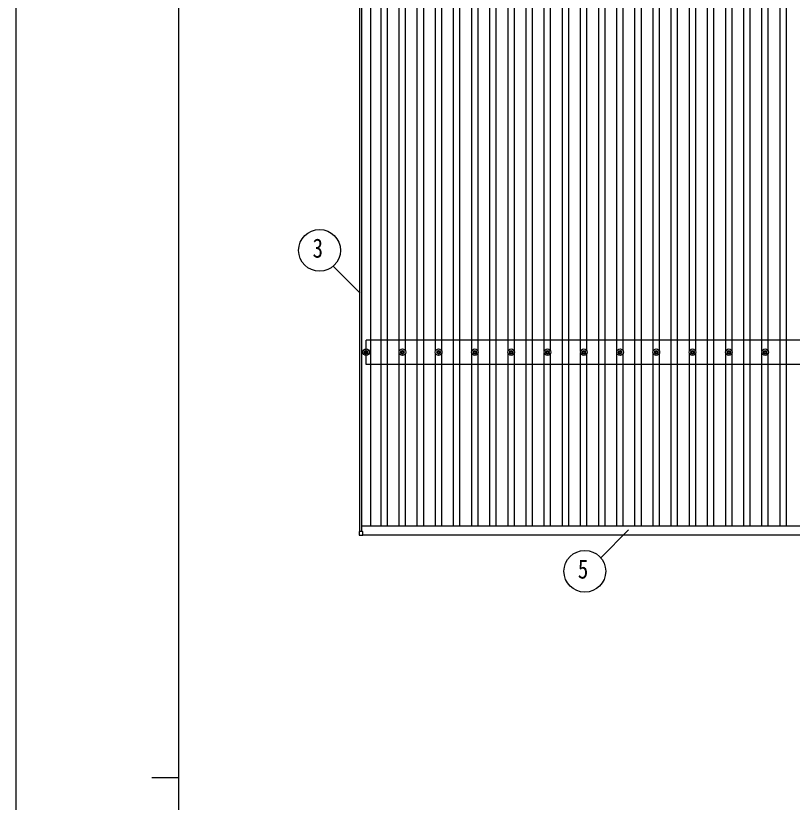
# Model space of a CAD drawing. Units: millimetres, scale not verified. Extents: x -12615 to 12615, y -8910 to 8910.
# Drawn here: x -12615 to -8334, y 239 to 4575 of the extents above; entities that cross this region are included whole.
import ezdxf
from ezdxf.enums import TextEntityAlignment as Align

# ---------------------------------------------------------------- set-up
doc = ezdxf.new("R2010")
doc.units = ezdxf.units.MM
doc.header["$LTSCALE"] = 40
for name, color, linetype in [('0-4_YKK_13', 4, 'Continuous'), ('0-5_YKK_A1', 4, 'Continuous'), ('0-6_YKK_D', 6, 'Continuous'), ('0-7_YKK_ZWAK', 7, 'Continuous')]:
    doc.layers.add(name, color=color, linetype=linetype)
doc.styles.add('ＭＳ ゴシック', font='')
doc.styles.get('ＭＳ ゴシック').set_extended_font_data('MS Gothic')

msp = doc.modelspace()

# ---------------------------------------------------------------- linework, layer by layer
at = {"layer": '0-4_YKK_13'}
for p, q in [((-10693.44, 2721.59), (-10689.02, 2721.59)), ((-10693.44, 2718.09), (-10689.02, 2718.09)), ((-10685.19, 2729.83), (-10685.19, 2725.42)), ((-10685.19, 2714.25), (-10685.19, 2709.84)), ((-10681.69, 2729.83), (-10681.69, 2725.42)), ((-10681.69, 2714.25), (-10681.69, 2709.84)), ((-10677.86, 2721.59), (-10673.44, 2721.59)), ((-10677.86, 2718.09), (-10673.44, 2718.09)), ((-10493.44, 2721.59), (-10489.02, 2721.59)), ((-10493.44, 2718.09), (-10489.02, 2718.09)), ((-10485.19, 2729.83), (-10485.19, 2725.42)), ((-10485.19, 2714.25), (-10485.19, 2709.84)), ((-10481.69, 2729.83), (-10481.69, 2725.42)), ((-10481.69, 2714.25), (-10481.69, 2709.84)), ((-10477.86, 2721.59), (-10473.44, 2721.59)), ((-10477.86, 2718.09), (-10473.44, 2718.09)), ((-10293.44, 2721.59), (-10289.02, 2721.59)), ((-10293.44, 2718.09), (-10289.02, 2718.09)), ((-10285.19, 2729.83), (-10285.19, 2725.42)), ((-10285.19, 2714.25), (-10285.19, 2709.84)), ((-10281.69, 2729.83), (-10281.69, 2725.42)), ((-10281.69, 2714.25), (-10281.69, 2709.84)), ((-10277.86, 2721.59), (-10273.44, 2721.59)), ((-10277.86, 2718.09), (-10273.44, 2718.09)), ((-10093.44, 2721.59), (-10089.02, 2721.59)), ((-10093.44, 2718.09), (-10089.02, 2718.09)), ((-10085.19, 2729.83), (-10085.19, 2725.42)), ((-10085.19, 2714.25), (-10085.19, 2709.84)), ((-10081.69, 2729.83), (-10081.69, 2725.42)), ((-10081.69, 2714.25), (-10081.69, 2709.84)), ((-10077.86, 2721.59), (-10073.44, 2721.59)), ((-10077.86, 2718.09), (-10073.44, 2718.09)), ((-9893.44, 2721.59), (-9889.02, 2721.59)), ((-9893.44, 2718.09), (-9889.02, 2718.09)), ((-9885.19, 2729.83), (-9885.19, 2725.42)), ((-9885.19, 2714.25), (-9885.19, 2709.84)), ((-9881.69, 2729.83), (-9881.69, 2725.42)), ((-9881.69, 2714.25), (-9881.69, 2709.84)), ((-9877.86, 2721.59), (-9873.44, 2721.59)), ((-9877.86, 2718.09), (-9873.44, 2718.09)), ((-9693.44, 2721.59), (-9689.02, 2721.59)), ((-9693.44, 2718.09), (-9689.02, 2718.09)), ((-9685.19, 2729.83), (-9685.19, 2725.42)), ((-9685.19, 2714.25), (-9685.19, 2709.84)), ((-9681.69, 2729.83), (-9681.69, 2725.42)), ((-9681.69, 2714.25), (-9681.69, 2709.84)), ((-9677.86, 2721.59), (-9673.44, 2721.59)), ((-9677.86, 2718.09), (-9673.44, 2718.09)), ((-9493.44, 2721.59), (-9489.02, 2721.59)), ((-9493.44, 2718.09), (-9489.02, 2718.09)), ((-9485.19, 2729.83), (-9485.19, 2725.42)), ((-9485.19, 2714.25), (-9485.19, 2709.84)), ((-9481.69, 2729.83), (-9481.69, 2725.42)), ((-9481.69, 2714.25), (-9481.69, 2709.84)), ((-9477.86, 2721.59), (-9473.44, 2721.59)), ((-9477.86, 2718.09), (-9473.44, 2718.09)), ((-9293.44, 2721.59), (-9289.02, 2721.59)), ((-9293.44, 2718.09), (-9289.02, 2718.09)), ((-9285.19, 2729.83), (-9285.19, 2725.42)), ((-9285.19, 2714.25), (-9285.19, 2709.84)), ((-9281.69, 2729.83), (-9281.69, 2725.42)), ((-9281.69, 2714.25), (-9281.69, 2709.84)), ((-9277.86, 2721.59), (-9273.44, 2721.59)), ((-9277.86, 2718.09), (-9273.44, 2718.09)), ((-9093.44, 2721.59), (-9089.02, 2721.59)), ((-9093.44, 2718.09), (-9089.02, 2718.09)), ((-9085.19, 2729.83), (-9085.19, 2725.42)), ((-9085.19, 2714.25), (-9085.19, 2709.84)), ((-9081.69, 2729.83), (-9081.69, 2725.42)), ((-9081.69, 2714.25), (-9081.69, 2709.84)), ((-9077.86, 2721.59), (-9073.44, 2721.59)), ((-9077.86, 2718.09), (-9073.44, 2718.09)), ((-8893.44, 2721.59), (-8889.02, 2721.59)), ((-8893.44, 2718.09), (-8889.02, 2718.09)), ((-8885.19, 2729.83), (-8885.19, 2725.42)), ((-8885.19, 2714.25), (-8885.19, 2709.84)), ((-8881.69, 2729.83), (-8881.69, 2725.42)), ((-8881.69, 2714.25), (-8881.69, 2709.84)), ((-8877.86, 2721.59), (-8873.44, 2721.59)), ((-8877.86, 2718.09), (-8873.44, 2718.09)), ((-8693.44, 2721.59), (-8689.02, 2721.59)), ((-8693.44, 2718.09), (-8689.02, 2718.09)), ((-8685.19, 2729.83), (-8685.19, 2725.42)), ((-8685.19, 2714.25), (-8685.19, 2709.84)), ((-8681.69, 2729.83), (-8681.69, 2725.42)), ((-8681.69, 2714.25), (-8681.69, 2709.84)), ((-8677.86, 2721.59), (-8673.44, 2721.59)), ((-8677.86, 2718.09), (-8673.44, 2718.09)), ((-8493.44, 2721.59), (-8489.02, 2721.59)), ((-8493.44, 2718.09), (-8489.02, 2718.09)), ((-8485.19, 2729.83), (-8485.19, 2725.42)), ((-8485.19, 2714.25), (-8485.19, 2709.84)), ((-8481.69, 2729.83), (-8481.69, 2725.42)), ((-8481.69, 2714.25), (-8481.69, 2709.84)), ((-8477.86, 2721.59), (-8473.44, 2721.59)), ((-8477.86, 2718.09), (-8473.44, 2718.09)), ((-10721.74, 1729.83), (-10721.74, 1711.83)), ((-10702.74, 1730.83), (-10720.74, 1730.83)), ((-10720.74, 1710.83), (-10702.74, 1710.83)), ((-10701.74, 1711.83), (-10701.74, 1729.83))]:
    msp.add_line(p, q, dxfattribs=at)
for centre, radius in [((-10683.44, 2719.84), 18.25), ((-10483.44, 2719.84), 18.25), ((-10283.44, 2719.84), 18.25), ((-10083.44, 2719.84), 18.25), ((-9883.44, 2719.84), 18.25), ((-9683.44, 2719.84), 18.25), ((-9483.44, 2719.84), 18.25), ((-9283.44, 2719.84), 18.25), ((-9083.44, 2719.84), 18.25), ((-8883.44, 2719.84), 18.25), ((-8683.44, 2719.84), 18.25), ((-8483.44, 2719.84), 18.25), ((-10683.44, 2719.84), 10.15), ((-10683.44, 2719.84), 5.85), ((-10683.44, 2719.84), 5.25), ((-10483.44, 2719.84), 10.15), ((-10483.44, 2719.84), 5.85), ((-10483.44, 2719.84), 5.25), ((-10283.44, 2719.84), 10.15), ((-10283.44, 2719.84), 5.85), ((-10283.44, 2719.84), 5.25), ((-10083.44, 2719.84), 10.15), ((-10083.44, 2719.84), 5.85), ((-10083.44, 2719.84), 5.25), ((-9883.44, 2719.84), 10.15), ((-9883.44, 2719.84), 5.85), ((-9883.44, 2719.84), 5.25), ((-9683.44, 2719.84), 10.15), ((-9683.44, 2719.84), 5.85), ((-9683.44, 2719.84), 5.25), ((-9483.44, 2719.84), 10.15), ((-9483.44, 2719.84), 5.85), ((-9483.44, 2719.84), 5.25), ((-9283.44, 2719.84), 10.15), ((-9283.44, 2719.84), 5.85), ((-9283.44, 2719.84), 5.25), ((-9083.44, 2719.84), 10.15), ((-9083.44, 2719.84), 5.85), ((-9083.44, 2719.84), 5.25), ((-8883.44, 2719.84), 10.15), ((-8883.44, 2719.84), 5.85), ((-8883.44, 2719.84), 5.25), ((-8683.44, 2719.84), 10.15), ((-8683.44, 2719.84), 5.85), ((-8683.44, 2719.84), 5.25), ((-8483.44, 2719.84), 10.15), ((-8483.44, 2719.84), 5.85), ((-8483.44, 2719.84), 5.25)]:
    msp.add_circle(centre, radius, dxfattribs=at)
for centre, start, end in [((-10720.74, 1729.83), 90, 180), ((-10720.74, 1711.83), 180, 270), ((-10702.74, 1729.83), 0, 90), ((-10702.74, 1711.83), 270, 0)]:
    msp.add_arc(centre, 1, start, end, dxfattribs=at)
at = {"layer": '0-5_YKK_A1'}
for p, q in [((-10718.44, 1730.8), (-10718.44, 6697.47)), ((-10706.44, 1730.8), (-10706.44, 6697.47)), ((-10656.94, 1762.12), (-10656.94, 6671.38)), ((-10600.94, 1762.12), (-10600.94, 6671.38)), ((-10565.94, 1762.12), (-10565.94, 6671.38)), ((-10400.94, 1762.12), (-10400.94, 6671.38)), ((-10365.94, 1762.12), (-10365.94, 6671.38)), ((-10200.94, 1762.12), (-10200.94, 6671.38)), ((-10165.94, 1762.12), (-10165.94, 6671.38)), ((-10000.94, 1762.12), (-10000.94, 6671.38)), ((-9965.94, 1762.12), (-9965.94, 6671.38)), ((-9800.94, 1762.12), (-9800.94, 6671.38)), ((-9765.94, 1762.12), (-9765.94, 6671.38)), ((-9600.94, 1762.12), (-9600.94, 6671.38)), ((-9565.94, 1762.12), (-9565.94, 6671.38)), ((-9400.94, 1762.12), (-9400.94, 6671.38)), ((-9365.94, 1762.12), (-9365.94, 6671.38)), ((-9200.94, 1762.12), (-9200.94, 6671.38)), ((-9165.94, 1762.12), (-9165.94, 6671.38)), ((-9000.94, 1762.12), (-9000.94, 6671.38)), ((-8965.94, 1762.12), (-8965.94, 6671.38)), ((-8800.94, 1762.12), (-8800.94, 6671.38)), ((-8765.94, 1762.12), (-8765.94, 6671.38)), ((-8600.94, 1762.12), (-8600.94, 6671.38)), ((-8565.94, 1762.12), (-8565.94, 6671.38)), ((-8400.94, 1762.12), (-8400.94, 6671.38)), ((-8365.94, 1762.12), (-8365.94, 6671.38)), ((-10500.94, 2725.01), (-10500.94, 5714.66)), ((-10465.94, 2725.01), (-10465.94, 5714.66)), ((-10300.94, 2725.01), (-10300.94, 5714.66)), ((-10265.94, 2725.01), (-10265.94, 5714.66)), ((-10100.94, 2725.01), (-10100.94, 5714.66)), ((-10065.94, 2725.01), (-10065.94, 5714.66)), ((-9900.94, 2725.01), (-9900.94, 5714.66)), ((-9865.94, 2725.01), (-9865.94, 5714.66)), ((-9700.94, 2725.01), (-9700.94, 5714.66)), ((-9665.94, 2725.01), (-9665.94, 5714.66)), ((-9500.94, 2725.01), (-9500.94, 5714.66)), ((-9465.94, 2725.01), (-9465.94, 5714.66)), ((-9300.94, 2725.01), (-9300.94, 5714.66)), ((-9265.94, 2725.01), (-9265.94, 5714.66)), ((-9100.94, 2725.01), (-9100.94, 5714.66)), ((-9065.94, 2725.01), (-9065.94, 5714.66)), ((-8900.94, 2725.01), (-8900.94, 5714.66)), ((-8865.94, 2725.01), (-8865.94, 5714.66)), ((-8700.94, 2725.01), (-8700.94, 5714.66)), ((-8665.94, 2725.01), (-8665.94, 5714.66)), ((-8500.94, 2725.01), (-8500.94, 5714.66)), ((-8465.94, 2725.01), (-8465.94, 5714.66)), ((-5283.44, 2786.84), (-10683.44, 2786.84)), ((-10683.44, 2652.84), (-10683.44, 2786.84)), ((-10500.94, 1762.12), (-10500.94, 2714.66)), ((-10465.94, 1762.12), (-10465.94, 2714.66)), ((-10300.94, 1762.12), (-10300.94, 2714.66)), ((-10265.94, 1762.12), (-10265.94, 2714.66)), ((-10100.94, 1762.12), (-10100.94, 2714.66)), ((-10065.94, 1762.12), (-10065.94, 2714.66)), ((-9900.94, 1762.12), (-9900.94, 2714.66)), ((-9865.94, 1762.12), (-9865.94, 2714.66)), ((-9700.94, 1762.12), (-9700.94, 2714.66)), ((-9665.94, 1762.12), (-9665.94, 2714.66)), ((-9500.94, 1762.12), (-9500.94, 2714.66)), ((-9465.94, 1762.12), (-9465.94, 2714.66)), ((-9300.94, 1762.12), (-9300.94, 2714.66)), ((-9265.94, 1762.12), (-9265.94, 2714.66)), ((-9100.94, 1762.12), (-9100.94, 2714.66)), ((-9065.94, 1762.12), (-9065.94, 2714.66)), ((-8900.94, 1762.12), (-8900.94, 2714.66)), ((-8865.94, 1762.12), (-8865.94, 2714.66)), ((-8700.94, 1762.12), (-8700.94, 2714.66)), ((-8665.94, 1762.12), (-8665.94, 2714.66)), ((-8500.94, 1762.12), (-8500.94, 2714.66)), ((-8465.94, 1762.12), (-8465.94, 2714.66)), ((-5283.44, 2652.84), (-10683.44, 2652.84)), ((-10706.44, 1762.12), (-5260.44, 1762.12)), ((-10701.74, 1714.13), (-5265.14, 1714.13))]:
    msp.add_line(p, q, dxfattribs=at)
at = {"layer": '0-6_YKK_D'}
for p, q in [((-10864.36, 3194.32), (-10715.57, 3045.53)), ((-9389.67, 1587.12), (-9236.34, 1740.46))]:
    msp.add_line(p, q, dxfattribs=at)
for centre in [(-10939.99, 3281.21), (-9477.43, 1512.49)]:
    msp.add_circle(centre, 115.2, dxfattribs=at)
at = {"layer": '0-7_YKK_ZWAK'}
for p, q in [((-11714.94, -7575), (-11714.94, 8325)), ((-11864.94, 375), (-11714.94, 375))]:
    msp.add_line(p, q, dxfattribs=at)
msp.add_lwpolyline([(-12615, -8910), (12615, -8910), (12615, 8910), (-12615, 8910)], close=True, dxfattribs=at)

# ---------------------------------------------------------------- texts
at = {"layer": '0-6_YKK_D', "style": 'ＭＳ ゴシック', "width": 0.8}
for s, p in [('3', (-10978.39, 3209.21)), ('5', (-9515.83, 1440.49))]:
    msp.add_text(s, height=105.6, dxfattribs=at).set_placement(p, align=Align.BOTTOM_LEFT)

doc.saveas('drawing.dxf')
